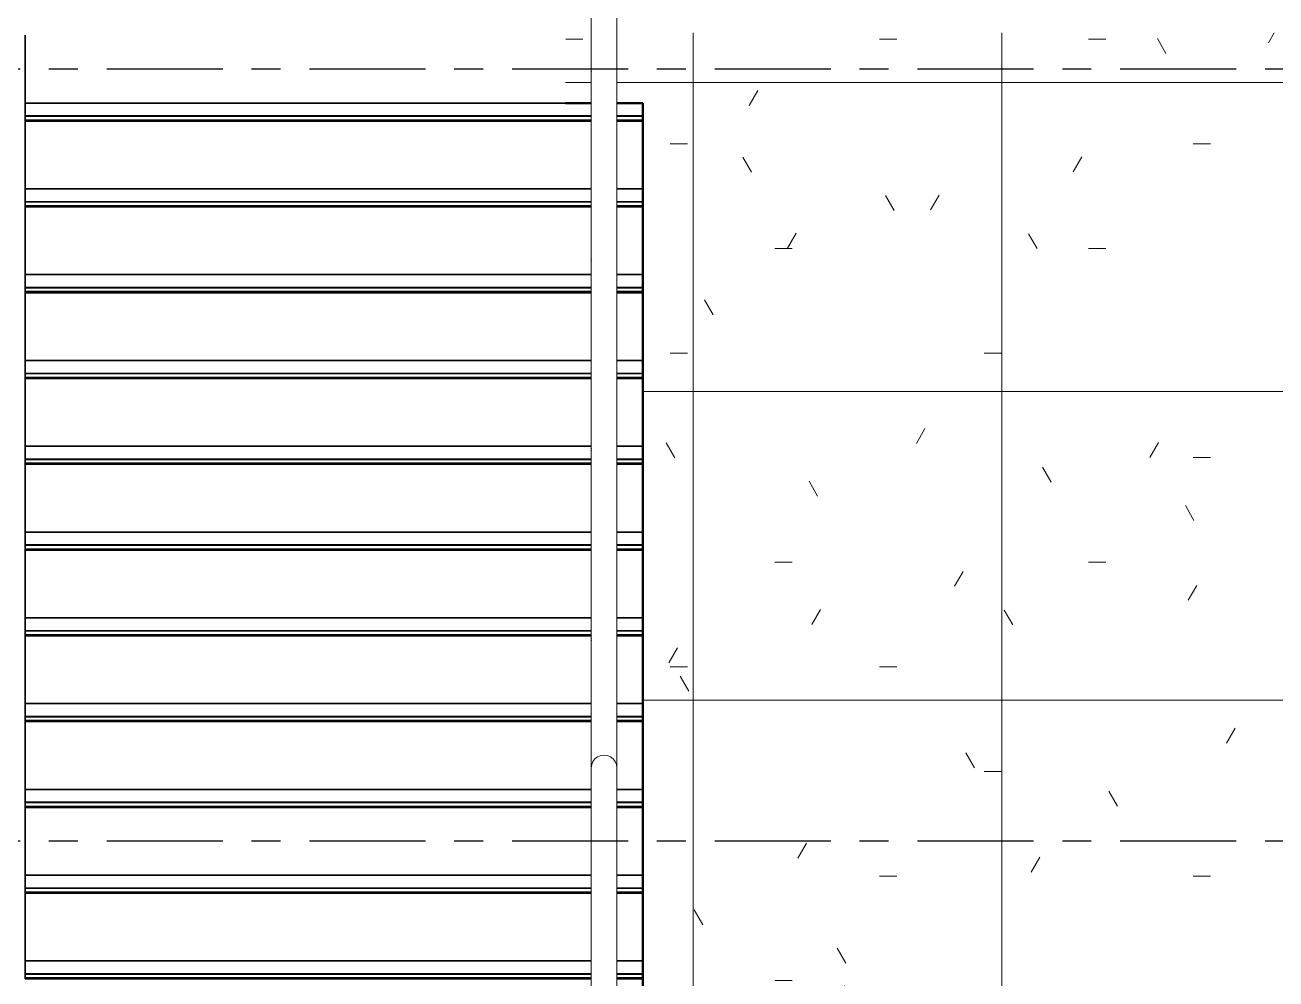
# Model space of a CAD drawing. Header units: millimetres. Extents: x -25371 to 2282244, y -90657 to 147824.
# Drawn here: x 1887649 to 1890080, y -2841 to -988 of the extents above; entities that cross this region are included whole.
import ezdxf

# ---------------------------------------------------------------- set-up
doc = ezdxf.new("R2010")
doc.units = ezdxf.units.MM
doc.linetypes.add('CENTER', pattern=[50.8, 31.75, -6.35, 6.35, -6.35])
doc.linetypes.add('TA_GL_000.90000', pattern=[2.475, 0.9, -0.225, 0.225, -0.225, 0.9])
doc.layers.add('000 - 0_SYM_DWG_GRIDLINE_MAIN_COLOR_251', color=7, linetype='Continuous')
doc.layers.add('000 - GRID', color=7, linetype='CENTER')
for name, color, linetype, lineweight in [('A-FLOR-HRAL', 7, 'Continuous', 35), ('A-WALL-PATT', 7, 'Continuous', 50), ('I-WALL-E', 7, 'Continuous', 50), ('S-STRS-E', 7, 'Continuous', 35)]:
    doc.layers.add(name, color=color, linetype=linetype, lineweight=lineweight)
doc.styles.add('TA', font='', dxfattribs={"height": 4.5})
doc.styles.get('TA').set_extended_font_data('Cordia New')

# ---------------------------------------------------------------- blocks, each defined once
blk = doc.blocks.new('Railing - 50mm-5751642-VS01 - ELEVATION 4')
at = {"layer": 'A-FLOR-HRAL', "color": 7, "lineweight": 9}
for p, q in [((2900, 104234.4), (2900.3, 104236.7)), ((2900, 104234.4), (2900, 103266.7)), ((2900.3, 104232), (2900, 104234.4)), ((2949.7, 104236.7), (2950, 104234.4)), ((2950, 104234.4), (2949.7, 104232)), ((2950, 103266.7), (2950, 104234.4))]:
    blk.add_line(p, q, dxfattribs=at)
blk = doc.blocks.new('Railing - 50mm-5751640-VS01 - ELEVATION 4')
at = {"layer": 'A-FLOR-HRAL', "color": 7, "lineweight": 9}
for p, q in [((2900, 103865.7), (2900.3, 103868.1)), ((2900, 103865.7), (2900, 102933.3)), ((2900.3, 103863.4), (2900, 103865.7)), ((2949.7, 103868.1), (2950, 103865.7)), ((2950, 103865.7), (2949.7, 103863.4)), ((2950, 102933.3), (2950, 103865.7))]:
    blk.add_line(p, q, dxfattribs=at)
blk = doc.blocks.new('Railing - 50mm-5751638-VS01 - ELEVATION 4')
at = {"layer": 'A-FLOR-HRAL', "color": 7, "lineweight": 9}
for p, q in [((2900, 103497.1), (2900.3, 103499.5)), ((2900, 103497.1), (2900, 102600)), ((2900.3, 103494.7), (2900, 103497.1)), ((2949.7, 103499.5), (2950, 103497.1)), ((2950, 103497.1), (2949.7, 103494.7)), ((2950, 102600), (2950, 103497.1))]:
    blk.add_line(p, q, dxfattribs=at)
blk = doc.blocks.new('Railing - 50mm-5751636-VS01 - ELEVATION 4')
at = {"layer": 'A-FLOR-HRAL', "color": 7, "lineweight": 9}
for p, q in [((2900, 103128.5), (2900.3, 103130.9)), ((2900, 103128.5), (2900, 102100)), ((2900.3, 103126.1), (2900, 103128.5)), ((2949.7, 103130.9), (2950, 103128.5)), ((2950, 103128.5), (2949.7, 103126.1)), ((2950, 102100), (2950, 103128.5))]:
    blk.add_line(p, q, dxfattribs=at)
blk = doc.blocks.new('Railing - 50mm-5751634-VS01 - ELEVATION 4')
at = {"layer": 'A-FLOR-HRAL', "color": 7, "lineweight": 9}
for p, q in [((2900, 102759.9), (2900.3, 102762.2)), ((2900, 102759.9), (2900, 101766.7)), ((2900.3, 102757.5), (2900, 102759.9)), ((2949.7, 102762.2), (2950, 102759.9)), ((2950, 102759.9), (2949.7, 102757.5)), ((2950, 101766.7), (2950, 102759.9))]:
    blk.add_line(p, q, dxfattribs=at)
blk = doc.blocks.new('Railing - 50mm-5751632-VS01 - ELEVATION 4')
at = {"layer": 'A-FLOR-HRAL', "color": 7, "lineweight": 9}
for p, q in [((2900, 102391.2), (2900.3, 102393.6)), ((2900, 102391.2), (2900, 101433.3)), ((2900.3, 102388.9), (2900, 102391.2)), ((2949.7, 102393.6), (2950, 102391.2)), ((2950, 102391.2), (2949.7, 102388.9)), ((2950, 101433.3), (2950, 102391.2))]:
    blk.add_line(p, q, dxfattribs=at)
blk = doc.blocks.new('Railing - Railing-5725296-VS01 - ELEVATION 4')
at = {"color": 7}
for name in ['Railing - 50mm-5751642-VS01 - ELEVATION 4', 'Railing - 50mm-5751640-VS01 - ELEVATION 4', 'Railing - 50mm-5751638-VS01 - ELEVATION 4', 'Railing - 50mm-5751636-VS01 - ELEVATION 4', 'Railing - 50mm-5751634-VS01 - ELEVATION 4', 'Railing - 50mm-5751632-VS01 - ELEVATION 4']:
    blk.add_blockref(name, (0, 0), dxfattribs=at)
blk = doc.blocks.new('Top Rail Type - Top Rail_Internal_-5725755-VS01 - ELEVATION 4')
at = {"layer": 'A-FLOR-HRAL', "color": 7, "lineweight": 9}
for p, q in [((2900, 104464.4), (2900, 102141.7)), ((2950, 102141.7), (2950, 104464.4)), ((2900, 102141.7), (2900.9, 102148.1)), ((2900.9, 102148.1), (2903.4, 102154.2)), ((2912.5, 102163.3), (2918.5, 102165.8)), ((2942.7, 102159.3), (2946.7, 102154.2)), ((2946.7, 102154.2), (2949.2, 102148.1)), ((2949.2, 102148.1), (2950, 102141.7)), ((2900.2, 102138.7), (2900, 102141.7)), ((2900, 102141.7), (2900.2, 102138.7)), ((2950, 102141.7), (2949.8, 102138.5)), ((2949.8, 102138.5), (2950, 102141.7)), ((2900, 102066.7), (2900, 101100)), ((2950, 101100), (2950, 102066.7))]:
    blk.add_line(p, q, dxfattribs=at)
at = {"layer": 'A-FLOR-HRAL', "color": 7, "lineweight": 9, "flags": 128}
for points in [[(2950, 102141.7), (2949.2, 102148.1), (2946.7, 102154.2), (2942.7, 102159.3), (2937.5, 102163.3), (2931.5, 102165.8), (2925, 102166.7), (2918.5, 102165.8), (2912.5, 102163.3), (2907.3, 102159.3), (2903.4, 102154.2), (2900.9, 102148.1), (2900, 102141.7)], [(2903.4, 102154.2), (2907.3, 102159.3), (2912.5, 102163.3)], [(2918.5, 102165.8), (2925, 102166.7), (2931.5, 102165.8), (2937.5, 102163.3), (2942.7, 102159.3)], [(2900, 102141.7), (2900, 102141.6), (2900, 102141.4), (2900, 102141.1), (2900, 102140.7), (2900, 102140.2), (2900, 102139.5), (2900, 102138.7), (2900, 102137.9), (2900, 102136.9), (2900, 102135.7), (2900, 102134.5), (2900, 102133.2), (2900, 102131.8), (2900, 102130.2), (2900, 102128.6), (2900, 102126.8), (2900, 102125), (2900, 102123.1), (2900, 102121), (2900, 102118.9), (2900, 102116.7), (2900, 102114.5), (2900, 102112.1), (2900, 102109.7), (2900, 102107.2), (2900, 102104.6), (2900, 102102), (2900, 102099.3), (2900, 102096.6), (2900, 102093.8), (2900, 102091), (2900, 102088.2), (2900, 102085.3), (2900, 102082.4), (2900, 102079.4), (2900, 102076.4), (2900, 102073.5), (2900, 102070.5), (2900, 102067.5), (2900, 102066.7)], [(2950, 102066.7), (2950, 102069.7), (2950, 102072.7), (2950, 102075.6), (2950, 102078.6), (2950, 102081.6), (2950, 102084.5), (2950, 102087.4), (2950, 102090.3), (2950, 102093.1), (2950, 102095.9), (2950, 102098.6), (2950, 102101.3), (2950, 102103.9), (2950, 102106.5), (2950, 102109), (2950, 102111.5), (2950, 102113.8), (2950, 102116.1), (2950, 102118.3), (2950, 102120.5), (2950, 102122.5), (2950, 102124.5), (2950, 102126.3), (2950, 102128.1), (2950, 102129.8), (2950, 102131.3), (2950, 102132.8), (2950, 102134.2), (2950, 102135.4), (2950, 102136.6), (2950, 102137.6), (2950, 102138.5), (2950, 102139.3), (2950, 102140), (2950, 102140.6), (2950, 102141), (2950, 102141.4), (2950, 102141.6), (2950, 102141.7), (2950, 102141.7)]]:
    blk.add_lwpolyline(points, dxfattribs=at)
blk = doc.blocks.new('Handrail Type - Handrail_Internal_-5735922-VS01 - ELEVATION 4')
at = {"layer": 'A-FLOR-HRAL', "color": 7, "lineweight": 9}
for p, q in [((3040, 104150), (2950, 104150)), ((3115, 104150), (3040, 104150)), ((2900, 104125), (2900, 101791.7)), ((2950, 101791.7), (2950, 104125)), ((2950, 104100), (3040, 104100)), ((3040, 104100), (3115, 104100))]:
    blk.add_line(p, q, dxfattribs=at)
for start_param, end_param in [(4.712389, 6.021386), (0.261799, 1.570796), (1.570796, 2.879793), (3.403392, 4.712389)]:
    blk.add_ellipse((3115, 104125), major_axis=(0, 25), ratio=0.000002, start_param=start_param, end_param=end_param, dxfattribs=at)
blk = doc.blocks.new('C-1-VS01_REV00_20260616-140725_ELEVATION_4_EX')
at = {"layer": 'A-WALL-PATT', "lineweight": 9}
h = blk.add_hatch(dxfattribs=at)
h.set_pattern_fill('FP_14', style=0, pattern_type=2)
h.set_pattern_definition([(0, (12756.73, -1e-11), (812.8, 203.2), [33.528, -576.072, 33.528, -576.072, -3251.2]), (0, (12756.73, -1e-11), (812.8, 203.2), [-1219.2, 33.528, -1185.672, 33.528, -576.072, -1422.4]), (0, (12756.73, -1e-11), (812.8, 203.2), [-3048, 33.528, -372.872, 33.528, -982.472]), (120, (13061.53, 101.6), (-582.37636, 602.30545), [33.528, -576.072, 33.528, -576.072, -3251.2]), (120, (13061.53, 101.6), (-582.37636, 602.30545), [-1219.2, 33.528, -1185.672, 33.528, -576.072, -1422.4]), (120, (13061.53, 101.6), (-582.37636, 602.30545), [-3048, 33.528, -372.872, 33.528, -982.472]), (240, (13163.13, 508), (-230.42364, -805.50545), [33.528, -576.072, 33.528, -576.072, -3251.2]), (240, (13163.13, 508), (-230.42364, -805.50545), [-1219.2, 33.528, -1185.672, 33.528, -576.072, -1422.4]), (240, (13163.13, 508), (-230.42364, -805.50545), [-3048, 33.528, -372.872, 33.528, -982.472])])
h.paths.add_polyline_path([(15221.8, 101100), (16721.8, 101100), (16721.8, 103570), (15171.8, 103570), (15171.8, 103433.3), (15221.8, 103433.3), (15221.8, 101231.7)])
h.paths.add_polyline_path([(15071.8, 103433.3), (15121.8, 103433.3), (15121.8, 103570), (15071.8, 103570), (15071.8, 103490.7)])
h = blk.add_hatch(dxfattribs=at)
h.set_pattern_fill('FP_23', style=0, pattern_type=2)
h.set_pattern_definition([(0, (15146.8, 100300), (0, 600), []), (90, (15146.8, 100300), (-600, 4e-14), [])])
h.paths.add_polyline_path([(15221.8, 101100), (16721.8, 101100), (16721.8, 103570), (15171.8, 103570), (15171.8, 103433.3), (15221.8, 103433.3), (15221.8, 101231.7)])
h.paths.add_polyline_path([(15071.8, 103433.3), (15121.8, 103433.3), (15121.8, 103570), (15071.8, 103570), (15071.8, 103490.7)])
at = {"layer": 'I-WALL-E', "color": 7}
for p, q in [((15121.8, 103433.3), (15071.8, 103433.3)), ((15221.8, 103433.3), (15171.8, 103433.3)), ((15221.8, 101100), (15221.8, 103433.3))]:
    blk.add_line(p, q, dxfattribs=at)
at = {"layer": 'S-STRS-E', "color": 7}
for p, q in [((14021.8, 103433.3), (14021.8, 103565)), ((14021.8, 103565), (14021.8, 103433.3)), ((14021.8, 103427.8), (14021.8, 103433.3)), ((14021.8, 103433.3), (14021.8, 103398.3)), ((14021.8, 103433.3), (15121.8, 103433.3)), ((15071.8, 103433.3), (14021.8, 103433.3)), ((14021.8, 103408.3), (14021.8, 103433.3)), ((14021.8, 103433.3), (14021.8, 103430.8)), ((14021.8, 103430.8), (14021.8, 103433.3)), ((14021.8, 103433.3), (14021.8, 103430.8)), ((14021.8, 103430.8), (14021.8, 103433.3)), ((14021.8, 103433.3), (14021.8, 103430.8)), ((14021.8, 103430.8), (14021.8, 103433.3)), ((14021.8, 103433.3), (14021.8, 103430.8)), ((14021.8, 103430.8), (14021.8, 103433.3)), ((14021.8, 103433.3), (14021.8, 103430.8)), ((14021.8, 103430.8), (14021.8, 103433.3)), ((14021.8, 103433.3), (14021.8, 103428.3)), ((14021.8, 103433.3), (15121.8, 103433.3)), ((14021.8, 103433.3), (15121.8, 103433.3)), ((14021.8, 103433.3), (15121.8, 103433.3)), ((14021.8, 103433.3), (15121.8, 103433.3)), ((14021.8, 103433.3), (15121.8, 103433.3)), ((14021.8, 103433.3), (15121.8, 103433.3)), ((14021.8, 103428.3), (14021.8, 103418.3)), ((14021.8, 103418.3), (14021.8, 103428.3)), ((14021.8, 103428.3), (14021.8, 103408.3)), ((14021.8, 103407.8), (14021.8, 103427.8)), ((14021.8, 103427.8), (14021.8, 103418.8)), ((14021.8, 103418.8), (14021.8, 103427.8)), ((14021.8, 103418.8), (14021.8, 103415.3)), ((14021.8, 103415.3), (14021.8, 103418.8)), ((14021.8, 103418.3), (14021.8, 103415.8)), ((14021.8, 103415.8), (14021.8, 103418.3)), ((15171.8, 103433.3), (15221.8, 103433.3)), ((15171.8, 103433.3), (15221.8, 103433.3)), ((15171.8, 103433.3), (15221.8, 103433.3)), ((15171.8, 103433.3), (15221.8, 103433.3)), ((15171.8, 103433.3), (15221.8, 103433.3)), ((15171.8, 103433.3), (15221.8, 103433.3)), ((15171.8, 103433.3), (15221.8, 103433.3)), ((15221.8, 103433.3), (15221.8, 103427.8)), ((15221.8, 103428.3), (15221.8, 103433.3)), ((15221.8, 103433.3), (15221.8, 103430.8)), ((15221.8, 103430.8), (15221.8, 103433.3)), ((15221.8, 103433.3), (15221.8, 103430.8)), ((15221.8, 103430.8), (15221.8, 103433.3)), ((15221.8, 103433.3), (15221.8, 103430.8)), ((15221.8, 103430.8), (15221.8, 103433.3)), ((15221.8, 103433.3), (15221.8, 103430.8)), ((15221.8, 103430.8), (15221.8, 103433.3)), ((15221.8, 103433.3), (15221.8, 103430.8)), ((15221.8, 103430.8), (15221.8, 103433.3)), ((15221.8, 103433.3), (15221.8, 103408.3)), ((15221.8, 103408.3), (15221.8, 103428.3)), ((15221.8, 103428.3), (15221.8, 103418.3)), ((15221.8, 103418.3), (15221.8, 103428.3)), ((15221.8, 103427.8), (15221.8, 103418.8)), ((15221.8, 103418.8), (15221.8, 103427.8)), ((15221.8, 103427.8), (15221.8, 103407.8)), ((15221.8, 103418.8), (15221.8, 103415.3)), ((15221.8, 103415.3), (15221.8, 103418.8)), ((15221.8, 103418.3), (15221.8, 103415.8)), ((15221.8, 103415.8), (15221.8, 103418.3)), ((15121.8, 103408.3), (14021.8, 103408.3)), ((14021.8, 103400.3), (14021.8, 103407.8)), ((14021.8, 103407.8), (15071.8, 103407.8)), ((14021.8, 103407.8), (15121.8, 103407.8)), ((14021.8, 103398.3), (14021.8, 103400.3)), ((14021.8, 103400.3), (15121.8, 103400.3)), ((14021.8, 103266.7), (14021.8, 103398.3)), ((14021.8, 103398.3), (14021.8, 103266.7)), ((15121.8, 103398.3), (14021.8, 103398.3)), ((15121.8, 103398.3), (14021.8, 103398.3)), ((15221.8, 103408.3), (15171.8, 103408.3)), ((15171.8, 103407.8), (15221.8, 103407.8)), ((15171.8, 103400.3), (15221.8, 103400.3)), ((15221.8, 103398.3), (15171.8, 103398.3)), ((15221.8, 103398.3), (15171.8, 103398.3)), ((15221.8, 103407.8), (15221.8, 103400.3)), ((15221.8, 103400.3), (15221.8, 103398.3)), ((15221.8, 103266.7), (15221.8, 103398.3)), ((15221.8, 103398.3), (15221.8, 103266.7)), ((14021.8, 103261.2), (14021.8, 103266.7)), ((14021.8, 103266.7), (14021.8, 103231.7)), ((15121.8, 103266.7), (14021.8, 103266.7)), ((14021.8, 103266.7), (15121.8, 103266.7)), ((14021.8, 103241.7), (14021.8, 103266.7)), ((14021.8, 103266.7), (14021.8, 103264.2)), ((14021.8, 103264.2), (14021.8, 103266.7)), ((14021.8, 103266.7), (14021.8, 103264.2)), ((14021.8, 103264.2), (14021.8, 103266.7)), ((14021.8, 103266.7), (14021.8, 103264.2)), ((14021.8, 103264.2), (14021.8, 103266.7)), ((14021.8, 103266.7), (14021.8, 103264.2)), ((14021.8, 103264.2), (14021.8, 103266.7)), ((14021.8, 103266.7), (14021.8, 103264.2)), ((14021.8, 103264.2), (14021.8, 103266.7)), ((14021.8, 103266.7), (14021.8, 103261.7)), ((14021.8, 103266.7), (15121.8, 103266.7)), ((14021.8, 103266.7), (15121.8, 103266.7)), ((14021.8, 103266.7), (15121.8, 103266.7)), ((14021.8, 103266.7), (15121.8, 103266.7)), ((14021.8, 103266.7), (15121.8, 103266.7)), ((14021.8, 103266.7), (15121.8, 103266.7)), ((15221.8, 103266.7), (15171.8, 103266.7)), ((15171.8, 103266.7), (15221.8, 103266.7)), ((15171.8, 103266.7), (15221.8, 103266.7)), ((15171.8, 103266.7), (15221.8, 103266.7)), ((15171.8, 103266.7), (15221.8, 103266.7)), ((15171.8, 103266.7), (15221.8, 103266.7)), ((15171.8, 103266.7), (15221.8, 103266.7)), ((15171.8, 103266.7), (15221.8, 103266.7)), ((15221.8, 103231.7), (15221.8, 103266.7)), ((15221.8, 103266.7), (15221.8, 103261.2)), ((15221.8, 103261.7), (15221.8, 103266.7)), ((15221.8, 103266.7), (15221.8, 103264.2)), ((15221.8, 103264.2), (15221.8, 103266.7)), ((15221.8, 103266.7), (15221.8, 103264.2)), ((15221.8, 103264.2), (15221.8, 103266.7)), ((15221.8, 103266.7), (15221.8, 103264.2)), ((15221.8, 103264.2), (15221.8, 103266.7)), ((15221.8, 103266.7), (15221.8, 103264.2)), ((15221.8, 103264.2), (15221.8, 103266.7)), ((15221.8, 103266.7), (15221.8, 103264.2)), ((15221.8, 103264.2), (15221.8, 103266.7)), ((15221.8, 103266.7), (15221.8, 103241.7)), ((14021.8, 103261.7), (14021.8, 103251.7)), ((14021.8, 103251.7), (14021.8, 103261.7)), ((14021.8, 103261.7), (14021.8, 103241.7)), ((14021.8, 103241.2), (14021.8, 103261.2)), ((14021.8, 103261.2), (14021.8, 103252.2)), ((14021.8, 103252.2), (14021.8, 103261.2)), ((14021.8, 103252.2), (14021.8, 103248.7)), ((14021.8, 103248.7), (14021.8, 103252.2)), ((14021.8, 103251.7), (14021.8, 103249.2)), ((14021.8, 103249.2), (14021.8, 103251.7)), ((15121.8, 103241.7), (14021.8, 103241.7)), ((14021.8, 103233.7), (14021.8, 103241.2)), ((14021.8, 103241.2), (15121.8, 103241.2)), ((14021.8, 103241.2), (15121.8, 103241.2)), ((15221.8, 103241.7), (15171.8, 103241.7)), ((15171.8, 103241.2), (15221.8, 103241.2)), ((15171.8, 103241.2), (15221.8, 103241.2)), ((15221.8, 103242), (15221.8, 103261.7)), ((15221.8, 103261.7), (15221.8, 103251.7)), ((15221.8, 103251.7), (15221.8, 103261.7)), ((15221.8, 103261.2), (15221.8, 103252.2)), ((15221.8, 103252.2), (15221.8, 103261.2)), ((15221.8, 103261.2), (15221.8, 103241.2)), ((15221.8, 103252.2), (15221.8, 103248.7)), ((15221.8, 103248.7), (15221.8, 103252.2)), ((15221.8, 103251.7), (15221.8, 103249.2)), ((15221.8, 103249.2), (15221.8, 103251.7)), ((15221.8, 103241.2), (15221.8, 103233.7)), ((14021.8, 103231.7), (14021.8, 103233.7)), ((14021.8, 103233.7), (15121.8, 103233.7)), ((14021.8, 103100), (14021.8, 103231.7)), ((14021.8, 103231.7), (14021.8, 103100)), ((15121.8, 103231.7), (14021.8, 103231.7)), ((15121.8, 103231.7), (14021.8, 103231.7)), ((15171.8, 103233.7), (15221.8, 103233.7)), ((15221.8, 103231.7), (15171.8, 103231.7)), ((15221.8, 103231.7), (15171.8, 103231.7)), ((15221.8, 103233.7), (15221.8, 103231.7)), ((15221.8, 103100), (15221.8, 103231.7)), ((15221.8, 103231.7), (15221.8, 103100)), ((14021.8, 103094.5), (14021.8, 103100)), ((14021.8, 103100), (14021.8, 103065)), ((15121.8, 103100), (14021.8, 103100)), ((14021.8, 103100), (15121.8, 103100)), ((14021.8, 103075), (14021.8, 103100)), ((14021.8, 103100), (14021.8, 103097.5)), ((14021.8, 103097.5), (14021.8, 103100)), ((14021.8, 103100), (14021.8, 103097.5)), ((14021.8, 103097.5), (14021.8, 103100)), ((14021.8, 103100), (14021.8, 103097.5)), ((14021.8, 103097.5), (14021.8, 103100)), ((14021.8, 103100), (14021.8, 103097.5)), ((14021.8, 103097.5), (14021.8, 103100)), ((14021.8, 103100), (14021.8, 103097.5)), ((14021.8, 103097.5), (14021.8, 103100)), ((14021.8, 103100), (14021.8, 103095)), ((14021.8, 103100), (15121.8, 103100)), ((14021.8, 103100), (15121.8, 103100)), ((14021.8, 103100), (15121.8, 103100)), ((14021.8, 103100), (15121.8, 103100)), ((14021.8, 103100), (15121.8, 103100)), ((14021.8, 103100), (15121.8, 103100)), ((14021.8, 103095), (14021.8, 103085)), ((14021.8, 103085), (14021.8, 103095)), ((14021.8, 103095), (14021.8, 103075)), ((15221.8, 103100), (15171.8, 103100)), ((15171.8, 103100), (15221.8, 103100)), ((15171.8, 103100), (15221.8, 103100)), ((15171.8, 103100), (15221.8, 103100)), ((15171.8, 103100), (15221.8, 103100)), ((15171.8, 103100), (15221.8, 103100)), ((15171.8, 103100), (15221.8, 103100)), ((15171.8, 103100), (15221.8, 103100)), ((15221.8, 103065), (15221.8, 103100)), ((15221.8, 103100), (15221.8, 103094.5)), ((15221.8, 103095), (15221.8, 103100)), ((15221.8, 103100), (15221.8, 103097.5)), ((15221.8, 103097.5), (15221.8, 103100)), ((15221.8, 103100), (15221.8, 103097.5)), ((15221.8, 103097.5), (15221.8, 103100)), ((15221.8, 103100), (15221.8, 103097.5)), ((15221.8, 103097.5), (15221.8, 103100)), ((15221.8, 103100), (15221.8, 103097.5)), ((15221.8, 103097.5), (15221.8, 103100)), ((15221.8, 103100), (15221.8, 103097.5)), ((15221.8, 103097.5), (15221.8, 103100)), ((15221.8, 103100), (15221.8, 103075)), ((15221.8, 103075), (15221.8, 103095)), ((15221.8, 103095), (15221.8, 103085)), ((15221.8, 103085), (15221.8, 103095)), ((14021.8, 103074.5), (14021.8, 103094.5)), ((14021.8, 103094.5), (14021.8, 103085.5)), ((14021.8, 103085.5), (14021.8, 103094.5)), ((14021.8, 103085.5), (14021.8, 103082)), ((14021.8, 103082), (14021.8, 103085.5)), ((14021.8, 103085), (14021.8, 103082.5)), ((14021.8, 103082.5), (14021.8, 103085)), ((15121.8, 103075), (14021.8, 103075)), ((14021.8, 103067), (14021.8, 103074.5)), ((14021.8, 103074.5), (15121.8, 103074.5)), ((14021.8, 103074.5), (15121.8, 103074.5)), ((15221.8, 103075), (15171.8, 103075)), ((15171.8, 103074.5), (15221.8, 103074.5)), ((15171.8, 103074.5), (15221.8, 103074.5)), ((15221.8, 103094.5), (15221.8, 103085.5)), ((15221.8, 103085.5), (15221.8, 103094.5)), ((15221.8, 103094.5), (15221.8, 103074.5)), ((15221.8, 103085.5), (15221.8, 103082)), ((15221.8, 103082), (15221.8, 103085.5)), ((15221.8, 103085), (15221.8, 103082.5)), ((15221.8, 103082.5), (15221.8, 103085)), ((15221.8, 103074.5), (15221.8, 103067)), ((14021.8, 103065), (14021.8, 103067)), ((14021.8, 103067), (15121.8, 103067)), ((14021.8, 102933.3), (14021.8, 103065)), ((14021.8, 103065), (14021.8, 102933.3)), ((15121.8, 103065), (14021.8, 103065)), ((15121.8, 103065), (14021.8, 103065)), ((15171.8, 103067), (15221.8, 103067)), ((15221.8, 103065), (15171.8, 103065)), ((15221.8, 103065), (15171.8, 103065)), ((15221.8, 103067), (15221.8, 103065)), ((15221.8, 102933.3), (15221.8, 103065)), ((15221.8, 103065), (15221.8, 102933.3)), ((14021.8, 102927.8), (14021.8, 102933.3)), ((14021.8, 102933.3), (14021.8, 102898.3)), ((15121.8, 102933.3), (14021.8, 102933.3)), ((14021.8, 102933.3), (15121.8, 102933.3)), ((14021.8, 102908.3), (14021.8, 102933.3)), ((14021.8, 102933.3), (14021.8, 102930.8)), ((14021.8, 102930.8), (14021.8, 102933.3)), ((14021.8, 102933.3), (14021.8, 102930.8)), ((14021.8, 102930.8), (14021.8, 102933.3)), ((14021.8, 102933.3), (14021.8, 102930.8)), ((14021.8, 102930.8), (14021.8, 102933.3)), ((14021.8, 102933.3), (14021.8, 102930.8)), ((14021.8, 102930.8), (14021.8, 102933.3)), ((14021.8, 102933.3), (14021.8, 102930.8)), ((14021.8, 102930.8), (14021.8, 102933.3)), ((14021.8, 102933.3), (14021.8, 102928.3)), ((14021.8, 102933.3), (15121.8, 102933.3)), ((14021.8, 102933.3), (15121.8, 102933.3)), ((14021.8, 102933.3), (15121.8, 102933.3)), ((14021.8, 102933.3), (15121.8, 102933.3)), ((14021.8, 102933.3), (15121.8, 102933.3)), ((14021.8, 102933.3), (15121.8, 102933.3)), ((14021.8, 102928.3), (14021.8, 102918.3)), ((14021.8, 102918.3), (14021.8, 102928.3)), ((14021.8, 102928.3), (14021.8, 102908.3)), ((14021.8, 102907.8), (14021.8, 102927.8)), ((14021.8, 102927.8), (14021.8, 102918.8)), ((14021.8, 102918.8), (14021.8, 102927.8)), ((15221.8, 102933.3), (15171.8, 102933.3)), ((15171.8, 102933.3), (15221.8, 102933.3)), ((15171.8, 102933.3), (15221.8, 102933.3)), ((15171.8, 102933.3), (15221.8, 102933.3)), ((15171.8, 102933.3), (15221.8, 102933.3)), ((15171.8, 102933.3), (15221.8, 102933.3)), ((15171.8, 102933.3), (15221.8, 102933.3)), ((15171.8, 102933.3), (15221.8, 102933.3)), ((15221.8, 102898.3), (15221.8, 102933.3)), ((15221.8, 102933.3), (15221.8, 102927.8)), ((15221.8, 102928.3), (15221.8, 102933.3)), ((15221.8, 102933.3), (15221.8, 102930.8)), ((15221.8, 102930.8), (15221.8, 102933.3)), ((15221.8, 102933.3), (15221.8, 102930.8)), ((15221.8, 102930.8), (15221.8, 102933.3)), ((15221.8, 102933.3), (15221.8, 102930.8)), ((15221.8, 102930.8), (15221.8, 102933.3)), ((15221.8, 102933.3), (15221.8, 102930.8)), ((15221.8, 102930.8), (15221.8, 102933.3)), ((15221.8, 102933.3), (15221.8, 102930.8)), ((15221.8, 102930.8), (15221.8, 102933.3)), ((15221.8, 102933.3), (15221.8, 102908.3)), ((15221.8, 102908.3), (15221.8, 102928.3)), ((15221.8, 102928.3), (15221.8, 102918.3)), ((15221.8, 102918.3), (15221.8, 102928.3)), ((15221.8, 102927.8), (15221.8, 102918.8)), ((15221.8, 102918.8), (15221.8, 102927.8)), ((15221.8, 102927.8), (15221.8, 102907.8)), ((14021.8, 102918.8), (14021.8, 102915.3)), ((14021.8, 102915.3), (14021.8, 102918.8)), ((14021.8, 102918.3), (14021.8, 102915.8)), ((14021.8, 102915.8), (14021.8, 102918.3)), ((15121.8, 102908.3), (14021.8, 102908.3)), ((14021.8, 102900.3), (14021.8, 102907.8)), ((14021.8, 102907.8), (15121.8, 102907.8)), ((14021.8, 102907.8), (15121.8, 102907.8)), ((14021.8, 102898.3), (14021.8, 102900.3)), ((14021.8, 102900.3), (15121.8, 102900.3)), ((15221.8, 102908.3), (15171.8, 102908.3)), ((15171.8, 102907.8), (15221.8, 102907.8)), ((15171.8, 102907.8), (15221.8, 102907.8)), ((15171.8, 102900.3), (15221.8, 102900.3)), ((15221.8, 102918.8), (15221.8, 102915.3)), ((15221.8, 102915.3), (15221.8, 102918.8)), ((15221.8, 102918.3), (15221.8, 102915.8)), ((15221.8, 102915.8), (15221.8, 102918.3)), ((15221.8, 102907.8), (15221.8, 102900.3)), ((15221.8, 102900.3), (15221.8, 102898.3)), ((14021.8, 102766.7), (14021.8, 102898.3)), ((14021.8, 102898.3), (14021.8, 102766.7)), ((15121.8, 102898.3), (14021.8, 102898.3)), ((15121.8, 102898.3), (14021.8, 102898.3)), ((15221.8, 102898.3), (15171.8, 102898.3)), ((15221.8, 102898.3), (15171.8, 102898.3)), ((15221.8, 102766.7), (15221.8, 102898.3)), ((15221.8, 102898.3), (15221.8, 102766.7)), ((14021.8, 102761.2), (14021.8, 102766.7)), ((14021.8, 102766.7), (14021.8, 102731.7)), ((15121.8, 102766.7), (14021.8, 102766.7)), ((14021.8, 102766.7), (15121.8, 102766.7)), ((14021.8, 102741.7), (14021.8, 102766.7)), ((14021.8, 102766.7), (14021.8, 102764.2)), ((14021.8, 102764.2), (14021.8, 102766.7)), ((14021.8, 102766.7), (14021.8, 102764.2)), ((14021.8, 102764.2), (14021.8, 102766.7)), ((14021.8, 102766.7), (14021.8, 102764.2)), ((14021.8, 102764.2), (14021.8, 102766.7)), ((14021.8, 102766.7), (14021.8, 102764.2)), ((14021.8, 102764.2), (14021.8, 102766.7)), ((14021.8, 102766.7), (14021.8, 102764.2)), ((14021.8, 102764.2), (14021.8, 102766.7)), ((14021.8, 102766.7), (14021.8, 102761.7)), ((14021.8, 102766.7), (15121.8, 102766.7)), ((14021.8, 102766.7), (15121.8, 102766.7)), ((14021.8, 102766.7), (15121.8, 102766.7)), ((14021.8, 102766.7), (15121.8, 102766.7)), ((14021.8, 102766.7), (15121.8, 102766.7)), ((14021.8, 102766.7), (15121.8, 102766.7)), ((14021.8, 102761.7), (14021.8, 102751.7)), ((14021.8, 102751.7), (14021.8, 102761.7)), ((14021.8, 102761.7), (14021.8, 102741.7)), ((14021.8, 102741.2), (14021.8, 102761.2)), ((14021.8, 102761.2), (14021.8, 102752.2)), ((14021.8, 102752.2), (14021.8, 102761.2)), ((15221.8, 102766.7), (15171.8, 102766.7)), ((15171.8, 102766.7), (15221.8, 102766.7)), ((15171.8, 102766.7), (15221.8, 102766.7)), ((15171.8, 102766.7), (15221.8, 102766.7)), ((15171.8, 102766.7), (15221.8, 102766.7)), ((15171.8, 102766.7), (15221.8, 102766.7)), ((15171.8, 102766.7), (15221.8, 102766.7)), ((15171.8, 102766.7), (15221.8, 102766.7)), ((15221.8, 102731.7), (15221.8, 102766.7)), ((15221.8, 102766.7), (15221.8, 102761.2)), ((15221.8, 102761.7), (15221.8, 102766.7)), ((15221.8, 102766.7), (15221.8, 102764.2)), ((15221.8, 102764.2), (15221.8, 102766.7)), ((15221.8, 102766.7), (15221.8, 102764.2)), ((15221.8, 102764.2), (15221.8, 102766.7)), ((15221.8, 102766.7), (15221.8, 102764.2)), ((15221.8, 102764.2), (15221.8, 102766.7)), ((15221.8, 102766.7), (15221.8, 102764.2)), ((15221.8, 102764.2), (15221.8, 102766.7)), ((15221.8, 102766.7), (15221.8, 102764.2)), ((15221.8, 102764.2), (15221.8, 102766.7)), ((15221.8, 102766.7), (15221.8, 102741.7)), ((15221.8, 102741.7), (15221.8, 102761.7)), ((15221.8, 102761.7), (15221.8, 102751.7)), ((15221.8, 102751.7), (15221.8, 102761.7)), ((15221.8, 102761.2), (15221.8, 102752.2)), ((15221.8, 102752.2), (15221.8, 102761.2)), ((15221.8, 102761.2), (15221.8, 102741.2)), ((14021.8, 102752.2), (14021.8, 102748.7)), ((14021.8, 102748.7), (14021.8, 102752.2)), ((14021.8, 102751.7), (14021.8, 102749.2)), ((14021.8, 102749.2), (14021.8, 102751.7)), ((15121.8, 102741.7), (14021.8, 102741.7)), ((14021.8, 102733.7), (14021.8, 102741.2)), ((14021.8, 102741.2), (15121.8, 102741.2)), ((14021.8, 102741.2), (15121.8, 102741.2)), ((14021.8, 102731.7), (14021.8, 102733.7)), ((14021.8, 102733.7), (15121.8, 102733.7)), ((14021.8, 102600), (14021.8, 102731.7)), ((14021.8, 102731.7), (14021.8, 102600)), ((15121.8, 102731.7), (14021.8, 102731.7)), ((15121.8, 102731.7), (14021.8, 102731.7)), ((15221.8, 102741.7), (15171.8, 102741.7)), ((15171.8, 102741.2), (15221.8, 102741.2)), ((15171.8, 102741.2), (15221.8, 102741.2)), ((15171.8, 102733.7), (15221.8, 102733.7)), ((15221.8, 102731.7), (15171.8, 102731.7)), ((15221.8, 102731.7), (15171.8, 102731.7)), ((15221.8, 102752.2), (15221.8, 102748.7)), ((15221.8, 102748.7), (15221.8, 102752.2)), ((15221.8, 102751.7), (15221.8, 102749.2)), ((15221.8, 102749.2), (15221.8, 102751.7)), ((15221.8, 102741.2), (15221.8, 102733.7)), ((15221.8, 102733.7), (15221.8, 102731.7)), ((15221.8, 102600), (15221.8, 102731.7)), ((15221.8, 102731.7), (15221.8, 102600)), ((14021.8, 102594.5), (14021.8, 102600)), ((14021.8, 102600), (14021.8, 102565)), ((15121.8, 102600), (14021.8, 102600)), ((14021.8, 102600), (15121.8, 102600)), ((14021.8, 102575), (14021.8, 102600)), ((14021.8, 102600), (14021.8, 102597.5)), ((14021.8, 102597.5), (14021.8, 102600)), ((14021.8, 102600), (14021.8, 102597.5)), ((14021.8, 102597.5), (14021.8, 102600)), ((14021.8, 102600), (14021.8, 102597.5)), ((14021.8, 102597.5), (14021.8, 102600)), ((14021.8, 102600), (14021.8, 102597.5)), ((14021.8, 102597.5), (14021.8, 102600)), ((14021.8, 102600), (14021.8, 102597.5)), ((14021.8, 102597.5), (14021.8, 102600)), ((14021.8, 102600), (14021.8, 102595)), ((14021.8, 102600), (15121.8, 102600)), ((14021.8, 102600), (15121.8, 102600)), ((14021.8, 102600), (15121.8, 102600)), ((14021.8, 102600), (15121.8, 102600)), ((14021.8, 102600), (15121.8, 102600)), ((14021.8, 102600), (15121.8, 102600)), ((14021.8, 102595), (14021.8, 102585)), ((14021.8, 102585), (14021.8, 102595)), ((14021.8, 102595), (14021.8, 102575)), ((14021.8, 102574.5), (14021.8, 102594.5)), ((14021.8, 102594.5), (14021.8, 102585.5)), ((14021.8, 102585.5), (14021.8, 102594.5)), ((14021.8, 102585.5), (14021.8, 102582.1)), ((14021.8, 102582.1), (14021.8, 102585.5)), ((14021.8, 102585), (14021.8, 102582.5)), ((14021.8, 102582.5), (14021.8, 102585)), ((15221.8, 102600), (15171.8, 102600)), ((15171.8, 102600), (15221.8, 102600)), ((15171.8, 102600), (15221.8, 102600)), ((15171.8, 102600), (15221.8, 102600)), ((15171.8, 102600), (15221.8, 102600)), ((15171.8, 102600), (15221.8, 102600)), ((15171.8, 102600), (15221.8, 102600)), ((15171.8, 102600), (15221.8, 102600)), ((15221.8, 102565), (15221.8, 102600)), ((15221.8, 102600), (15221.8, 102594.5)), ((15221.8, 102595), (15221.8, 102600)), ((15221.8, 102600), (15221.8, 102597.5)), ((15221.8, 102597.5), (15221.8, 102600)), ((15221.8, 102600), (15221.8, 102597.5)), ((15221.8, 102597.5), (15221.8, 102600)), ((15221.8, 102600), (15221.8, 102597.5)), ((15221.8, 102597.5), (15221.8, 102600)), ((15221.8, 102600), (15221.8, 102597.5)), ((15221.8, 102597.5), (15221.8, 102600)), ((15221.8, 102600), (15221.8, 102597.5)), ((15221.8, 102597.5), (15221.8, 102600)), ((15221.8, 102600), (15221.8, 102575)), ((15221.8, 102575), (15221.8, 102595)), ((15221.8, 102595), (15221.8, 102585)), ((15221.8, 102585), (15221.8, 102595)), ((15221.8, 102594.5), (15221.8, 102585.5)), ((15221.8, 102585.5), (15221.8, 102594.5)), ((15221.8, 102594.5), (15221.8, 102574.5)), ((15221.8, 102585.5), (15221.8, 102582.1)), ((15221.8, 102582.1), (15221.8, 102585.5)), ((15221.8, 102585), (15221.8, 102582.5)), ((15221.8, 102582.5), (15221.8, 102585)), ((15121.8, 102575), (14021.8, 102575)), ((14021.8, 102567), (14021.8, 102574.5)), ((14021.8, 102574.5), (15121.8, 102574.5)), ((14021.8, 102574.5), (15121.8, 102574.5)), ((14021.8, 102565), (14021.8, 102567)), ((14021.8, 102567), (15121.8, 102567)), ((14021.8, 102433.3), (14021.8, 102565)), ((14021.8, 102565), (14021.8, 102433.3)), ((15121.8, 102565), (14021.8, 102565)), ((15121.8, 102565), (14021.8, 102565)), ((15221.8, 102575), (15171.8, 102575)), ((15171.8, 102574.5), (15221.8, 102574.5)), ((15171.8, 102574.5), (15221.8, 102574.5)), ((15171.8, 102567), (15221.8, 102567)), ((15221.8, 102565), (15171.8, 102565)), ((15221.8, 102565), (15171.8, 102565)), ((15221.8, 102574.5), (15221.8, 102567)), ((15221.8, 102567), (15221.8, 102565)), ((15221.8, 102433.3), (15221.8, 102565)), ((15221.8, 102565), (15221.8, 102433.3)), ((14021.8, 102427.8), (14021.8, 102433.3)), ((14021.8, 102433.3), (14021.8, 102398.3)), ((15121.8, 102433.3), (14021.8, 102433.3)), ((14021.8, 102433.3), (15121.8, 102433.3)), ((14021.8, 102408.3), (14021.8, 102433.3)), ((14021.8, 102433.3), (14021.8, 102430.8)), ((14021.8, 102430.8), (14021.8, 102433.3)), ((14021.8, 102433.3), (14021.8, 102430.8)), ((14021.8, 102430.8), (14021.8, 102433.3)), ((14021.8, 102433.3), (14021.8, 102430.8)), ((14021.8, 102430.8), (14021.8, 102433.3)), ((14021.8, 102433.3), (14021.8, 102430.8)), ((14021.8, 102430.8), (14021.8, 102433.3)), ((14021.8, 102433.3), (14021.8, 102430.8)), ((14021.8, 102430.8), (14021.8, 102433.3)), ((14021.8, 102433.3), (14021.8, 102428.3)), ((14021.8, 102433.3), (15121.8, 102433.3)), ((14021.8, 102433.3), (15121.8, 102433.3)), ((14021.8, 102433.3), (15121.8, 102433.3)), ((14021.8, 102433.3), (15121.8, 102433.3)), ((14021.8, 102433.3), (15121.8, 102433.3)), ((14021.8, 102433.3), (15121.8, 102433.3)), ((14021.8, 102428.3), (14021.8, 102418.3)), ((14021.8, 102418.3), (14021.8, 102428.3)), ((14021.8, 102428.3), (14021.8, 102408.3)), ((14021.8, 102407.8), (14021.8, 102427.8)), ((14021.8, 102427.8), (14021.8, 102418.8)), ((14021.8, 102418.8), (14021.8, 102427.8)), ((14021.8, 102418.8), (14021.8, 102415.3)), ((14021.8, 102415.3), (14021.8, 102418.8)), ((14021.8, 102418.3), (14021.8, 102415.8)), ((14021.8, 102415.8), (14021.8, 102418.3)), ((15221.8, 102433.3), (15171.8, 102433.3)), ((15171.8, 102433.3), (15221.8, 102433.3)), ((15171.8, 102433.3), (15221.8, 102433.3)), ((15171.8, 102433.3), (15221.8, 102433.3)), ((15171.8, 102433.3), (15221.8, 102433.3)), ((15171.8, 102433.3), (15221.8, 102433.3)), ((15171.8, 102433.3), (15221.8, 102433.3)), ((15171.8, 102433.3), (15221.8, 102433.3)), ((15221.8, 102398.3), (15221.8, 102433.3)), ((15221.8, 102433.3), (15221.8, 102427.8)), ((15221.8, 102428.3), (15221.8, 102433.3)), ((15221.8, 102433.3), (15221.8, 102430.8)), ((15221.8, 102430.8), (15221.8, 102433.3)), ((15221.8, 102433.3), (15221.8, 102430.8)), ((15221.8, 102430.8), (15221.8, 102433.3)), ((15221.8, 102433.3), (15221.8, 102430.8)), ((15221.8, 102430.8), (15221.8, 102433.3)), ((15221.8, 102433.3), (15221.8, 102430.8)), ((15221.8, 102430.8), (15221.8, 102433.3)), ((15221.8, 102433.3), (15221.8, 102430.8)), ((15221.8, 102430.8), (15221.8, 102433.3)), ((15221.8, 102433.3), (15221.8, 102408.3)), ((15221.8, 102408.3), (15221.8, 102428.3)), ((15221.8, 102428.3), (15221.8, 102418.3)), ((15221.8, 102418.3), (15221.8, 102428.3)), ((15221.8, 102427.8), (15221.8, 102418.8)), ((15221.8, 102418.8), (15221.8, 102427.8)), ((15221.8, 102427.8), (15221.8, 102407.8)), ((15221.8, 102418.8), (15221.8, 102415.3)), ((15221.8, 102415.3), (15221.8, 102418.8)), ((15221.8, 102418.3), (15221.8, 102415.8)), ((15221.8, 102415.8), (15221.8, 102418.3)), ((15121.8, 102408.3), (14021.8, 102408.3)), ((14021.8, 102400.3), (14021.8, 102407.8)), ((14021.8, 102407.8), (15121.8, 102407.8)), ((14021.8, 102407.8), (15121.8, 102407.8)), ((14021.8, 102398.3), (14021.8, 102400.3)), ((14021.8, 102400.3), (15121.8, 102400.3)), ((14021.8, 102266.7), (14021.8, 102398.3)), ((14021.8, 102398.3), (14021.8, 102266.7)), ((15121.8, 102398.3), (14021.8, 102398.3)), ((15121.8, 102398.3), (14021.8, 102398.3)), ((15221.8, 102408.3), (15171.8, 102408.3)), ((15171.8, 102407.8), (15221.8, 102407.8)), ((15171.8, 102407.8), (15221.8, 102407.8)), ((15171.8, 102400.3), (15221.8, 102400.3)), ((15221.8, 102398.3), (15171.8, 102398.3)), ((15221.8, 102398.3), (15171.8, 102398.3)), ((15221.8, 102407.8), (15221.8, 102400.3)), ((15221.8, 102400.3), (15221.8, 102398.3)), ((15221.8, 102266.7), (15221.8, 102398.3)), ((15221.8, 102398.3), (15221.8, 102266.7)), ((14021.8, 102261.2), (14021.8, 102266.7)), ((14021.8, 102266.7), (14021.8, 102231.7)), ((15121.8, 102266.7), (14021.8, 102266.7)), ((14021.8, 102266.7), (15121.8, 102266.7)), ((14021.8, 102241.7), (14021.8, 102266.7)), ((14021.8, 102266.7), (14021.8, 102264.2)), ((14021.8, 102264.2), (14021.8, 102266.7)), ((14021.8, 102266.7), (14021.8, 102264.2)), ((14021.8, 102264.2), (14021.8, 102266.7)), ((14021.8, 102266.7), (14021.8, 102264.2)), ((14021.8, 102264.2), (14021.8, 102266.7)), ((14021.8, 102266.7), (14021.8, 102264.2)), ((14021.8, 102264.2), (14021.8, 102266.7)), ((14021.8, 102266.7), (14021.8, 102264.2)), ((14021.8, 102264.2), (14021.8, 102266.7)), ((14021.8, 102266.7), (14021.8, 102261.7)), ((14021.8, 102266.7), (15121.8, 102266.7)), ((14021.8, 102266.7), (15121.8, 102266.7)), ((14021.8, 102266.7), (15121.8, 102266.7)), ((14021.8, 102266.7), (15121.8, 102266.7)), ((14021.8, 102266.7), (15121.8, 102266.7)), ((14021.8, 102266.7), (15121.8, 102266.7)), ((14021.8, 102261.7), (14021.8, 102251.7)), ((14021.8, 102251.7), (14021.8, 102261.7)), ((14021.8, 102261.7), (14021.8, 102241.7)), ((14021.8, 102241.2), (14021.8, 102261.2)), ((14021.8, 102261.2), (14021.8, 102252.2)), ((14021.8, 102252.2), (14021.8, 102261.2)), ((14021.8, 102252.2), (14021.8, 102248.7)), ((14021.8, 102248.7), (14021.8, 102252.2)), ((14021.8, 102251.7), (14021.8, 102249.2)), ((14021.8, 102249.2), (14021.8, 102251.7)), ((15221.8, 102266.7), (15171.8, 102266.7)), ((15171.8, 102266.7), (15221.8, 102266.7)), ((15171.8, 102266.7), (15221.8, 102266.7)), ((15171.8, 102266.7), (15221.8, 102266.7)), ((15171.8, 102266.7), (15221.8, 102266.7)), ((15171.8, 102266.7), (15221.8, 102266.7)), ((15171.8, 102266.7), (15221.8, 102266.7)), ((15171.8, 102266.7), (15221.8, 102266.7)), ((15221.8, 102231.7), (15221.8, 102266.7)), ((15221.8, 102266.7), (15221.8, 102261.2)), ((15221.8, 102261.7), (15221.8, 102266.7)), ((15221.8, 102266.7), (15221.8, 102264.2)), ((15221.8, 102264.2), (15221.8, 102266.7)), ((15221.8, 102266.7), (15221.8, 102264.2)), ((15221.8, 102264.2), (15221.8, 102266.7)), ((15221.8, 102266.7), (15221.8, 102264.2)), ((15221.8, 102264.2), (15221.8, 102266.7)), ((15221.8, 102266.7), (15221.8, 102264.2)), ((15221.8, 102264.2), (15221.8, 102266.7)), ((15221.8, 102266.7), (15221.8, 102264.2)), ((15221.8, 102264.2), (15221.8, 102266.7)), ((15221.8, 102266.7), (15221.8, 102241.7)), ((15221.8, 102241.7), (15221.8, 102261.7)), ((15221.8, 102261.7), (15221.8, 102251.7)), ((15221.8, 102251.7), (15221.8, 102261.7)), ((15221.8, 102261.2), (15221.8, 102252.2)), ((15221.8, 102252.2), (15221.8, 102261.2)), ((15221.8, 102261.2), (15221.8, 102241.2)), ((15221.8, 102252.2), (15221.8, 102248.7)), ((15221.8, 102248.7), (15221.8, 102252.2)), ((15221.8, 102251.7), (15221.8, 102249.2)), ((15221.8, 102249.2), (15221.8, 102251.7)), ((15121.8, 102241.7), (14021.8, 102241.7)), ((14021.8, 102233.7), (14021.8, 102241.2)), ((14021.8, 102241.2), (15121.8, 102241.2)), ((14021.8, 102241.2), (15121.8, 102241.2)), ((14021.8, 102231.7), (14021.8, 102233.7)), ((14021.8, 102233.7), (15121.8, 102233.7)), ((14021.8, 102100), (14021.8, 102231.7)), ((14021.8, 102231.7), (14021.8, 102100)), ((15121.8, 102231.7), (14021.8, 102231.7)), ((15121.8, 102231.7), (14021.8, 102231.7)), ((15221.8, 102241.7), (15171.8, 102241.7)), ((15171.8, 102241.2), (15221.8, 102241.2)), ((15171.8, 102241.2), (15221.8, 102241.2)), ((15171.8, 102233.7), (15221.8, 102233.7)), ((15221.8, 102231.7), (15171.8, 102231.7)), ((15221.8, 102231.7), (15171.8, 102231.7)), ((15221.8, 102241.2), (15221.8, 102233.7)), ((15221.8, 102233.7), (15221.8, 102231.7)), ((15221.8, 102100), (15221.8, 102231.7)), ((15221.8, 102231.7), (15221.8, 102100)), ((14021.8, 102094.5), (14021.8, 102100)), ((14021.8, 102100), (14021.8, 102065)), ((15121.8, 102100), (14021.8, 102100)), ((14021.8, 102100), (15121.8, 102100)), ((14021.8, 102075), (14021.8, 102100)), ((14021.8, 102100), (14021.8, 102097.5)), ((14021.8, 102097.5), (14021.8, 102100)), ((14021.8, 102100), (14021.8, 102097.5)), ((14021.8, 102097.5), (14021.8, 102100)), ((14021.8, 102100), (14021.8, 102097.5)), ((14021.8, 102097.5), (14021.8, 102100)), ((14021.8, 102100), (14021.8, 102097.5)), ((14021.8, 102097.5), (14021.8, 102100)), ((14021.8, 102100), (14021.8, 102097.5)), ((14021.8, 102097.5), (14021.8, 102100)), ((14021.8, 102100), (14021.8, 102095)), ((14021.8, 102100), (15121.8, 102100)), ((14021.8, 102100), (15121.8, 102100)), ((14021.8, 102100), (15121.8, 102100)), ((14021.8, 102100), (15121.8, 102100)), ((14021.8, 102100), (15121.8, 102100)), ((14021.8, 102100), (15121.8, 102100)), ((15221.8, 102100), (15171.8, 102100)), ((15171.8, 102100), (15221.8, 102100)), ((15171.8, 102100), (15221.8, 102100)), ((15171.8, 102100), (15221.8, 102100)), ((15171.8, 102100), (15221.8, 102100)), ((15171.8, 102100), (15221.8, 102100)), ((15171.8, 102100), (15221.8, 102100)), ((15171.8, 102100), (15221.8, 102100)), ((15221.8, 102065), (15221.8, 102100)), ((15221.8, 102100), (15221.8, 102094.5)), ((15221.8, 102095), (15221.8, 102100)), ((15221.8, 102100), (15221.8, 102097.5)), ((15221.8, 102097.5), (15221.8, 102100)), ((15221.8, 102100), (15221.8, 102097.5)), ((15221.8, 102097.5), (15221.8, 102100)), ((15221.8, 102100), (15221.8, 102097.5)), ((15221.8, 102097.5), (15221.8, 102100)), ((15221.8, 102100), (15221.8, 102097.5)), ((15221.8, 102097.5), (15221.8, 102100)), ((15221.8, 102100), (15221.8, 102097.5)), ((15221.8, 102097.5), (15221.8, 102100)), ((15221.8, 102100), (15221.8, 102075)), ((14021.8, 102095), (14021.8, 102085)), ((14021.8, 102085), (14021.8, 102095)), ((14021.8, 102095), (14021.8, 102075)), ((14021.8, 102074.5), (14021.8, 102094.5)), ((14021.8, 102094.5), (14021.8, 102085.5)), ((14021.8, 102085.5), (14021.8, 102094.5)), ((14021.8, 102085.5), (14021.8, 102082)), ((14021.8, 102082), (14021.8, 102085.5)), ((14021.8, 102085), (14021.8, 102082.5)), ((14021.8, 102082.5), (14021.8, 102085)), ((15121.8, 102075), (14021.8, 102075)), ((14021.8, 102067), (14021.8, 102074.5)), ((14021.8, 102074.5), (15121.8, 102074.5)), ((14021.8, 102074.5), (15121.8, 102074.5)), ((15221.8, 102075), (15171.8, 102075)), ((15171.8, 102074.5), (15221.8, 102074.5)), ((15171.8, 102074.5), (15221.8, 102074.5)), ((15221.8, 102075), (15221.8, 102095)), ((15221.8, 102095), (15221.8, 102085)), ((15221.8, 102085), (15221.8, 102095)), ((15221.8, 102094.5), (15221.8, 102085.5)), ((15221.8, 102085.5), (15221.8, 102094.5)), ((15221.8, 102094.5), (15221.8, 102074.5)), ((15221.8, 102085.5), (15221.8, 102082)), ((15221.8, 102082), (15221.8, 102085.5)), ((15221.8, 102085), (15221.8, 102082.5)), ((15221.8, 102082.5), (15221.8, 102085)), ((15221.8, 102074.5), (15221.8, 102067)), ((14021.8, 102065), (14021.8, 102067)), ((14021.8, 102067), (15121.8, 102067)), ((14021.8, 101933.3), (14021.8, 102065)), ((14021.8, 102065), (14021.8, 101933.3)), ((15121.8, 102065), (14021.8, 102065)), ((15121.8, 102065), (14021.8, 102065)), ((15171.8, 102067), (15221.8, 102067)), ((15221.8, 102065), (15171.8, 102065)), ((15221.8, 102065), (15171.8, 102065)), ((15221.8, 102067), (15221.8, 102065)), ((15221.8, 101933.3), (15221.8, 102065)), ((15221.8, 102065), (15221.8, 101933.3)), ((14021.8, 101927.8), (14021.8, 101933.3)), ((14021.8, 101933.3), (14021.8, 101898.3)), ((15071.8, 101933.3), (14021.8, 101933.3)), ((14021.8, 101933.3), (15071.8, 101933.3)), ((14021.8, 101908.3), (14021.8, 101933.3)), ((14021.8, 101933.3), (14021.8, 101930.8)), ((14021.8, 101930.8), (14021.8, 101933.3)), ((14021.8, 101933.3), (14021.8, 101930.8)), ((14021.8, 101930.8), (14021.8, 101933.3)), ((14021.8, 101933.3), (14021.8, 101930.8)), ((14021.8, 101930.8), (14021.8, 101933.3)), ((14021.8, 101933.3), (14021.8, 101930.8)), ((14021.8, 101930.8), (14021.8, 101933.3)), ((14021.8, 101933.3), (14021.8, 101930.8)), ((14021.8, 101930.8), (14021.8, 101933.3)), ((14021.8, 101933.3), (14021.8, 101928.3)), ((14021.8, 101933.3), (15071.8, 101933.3)), ((14021.8, 101933.3), (15071.8, 101933.3)), ((14021.8, 101933.3), (15071.8, 101933.3)), ((14021.8, 101933.3), (15071.8, 101933.3)), ((14021.8, 101933.3), (15071.8, 101933.3)), ((14021.8, 101933.3), (15121.8, 101933.3)), ((14021.8, 101928.3), (14021.8, 101918.3)), ((14021.8, 101918.3), (14021.8, 101928.3)), ((14021.8, 101928.3), (14021.8, 101908.3)), ((15171.8, 101933.3), (15221.8, 101933.3)), ((15221.8, 101898.3), (15221.8, 101933.3)), ((15221.8, 101933.3), (15221.8, 101927.8)), ((15221.8, 101928.3), (15221.8, 101933.3)), ((15221.8, 101933.3), (15221.8, 101930.8)), ((15221.8, 101930.8), (15221.8, 101933.3)), ((15221.8, 101933.3), (15221.8, 101930.8)), ((15221.8, 101930.8), (15221.8, 101933.3)), ((15221.8, 101933.3), (15221.8, 101930.8)), ((15221.8, 101930.8), (15221.8, 101933.3)), ((15221.8, 101933.3), (15221.8, 101930.8)), ((15221.8, 101930.8), (15221.8, 101933.3)), ((15221.8, 101933.3), (15221.8, 101930.8)), ((15221.8, 101930.8), (15221.8, 101933.3)), ((15221.8, 101933.3), (15221.8, 101908.3)), ((15221.8, 101908.3), (15221.8, 101928.3)), ((15221.8, 101928.3), (15221.8, 101918.3)), ((15221.8, 101918.3), (15221.8, 101928.3)), ((14021.8, 101907.8), (14021.8, 101927.8)), ((14021.8, 101927.8), (14021.8, 101918.8)), ((14021.8, 101918.8), (14021.8, 101927.8)), ((14021.8, 101918.8), (14021.8, 101915.3)), ((14021.8, 101915.3), (14021.8, 101918.8)), ((14021.8, 101918.3), (14021.8, 101915.8)), ((14021.8, 101915.8), (14021.8, 101918.3)), ((15121.8, 101908.3), (14021.8, 101908.3)), ((14021.8, 101900.3), (14021.8, 101907.8)), ((14021.8, 101907.8), (15121.8, 101907.8)), ((14021.8, 101907.8), (15121.8, 101907.8)), ((15221.8, 101908.3), (15171.8, 101908.3)), ((15171.8, 101907.8), (15221.8, 101907.8)), ((15171.8, 101907.8), (15221.8, 101907.8)), ((15221.8, 101927.8), (15221.8, 101918.8)), ((15221.8, 101918.8), (15221.8, 101927.8)), ((15221.8, 101927.8), (15221.8, 101907.8)), ((15221.8, 101918.8), (15221.8, 101915.3)), ((15221.8, 101915.3), (15221.8, 101918.8)), ((15221.8, 101918.3), (15221.8, 101915.8)), ((15221.8, 101915.8), (15221.8, 101918.3)), ((15221.8, 101907.8), (15221.8, 101900.3)), ((14021.8, 101898.3), (14021.8, 101900.3)), ((14021.8, 101900.3), (15121.8, 101900.3)), ((14021.8, 101766.7), (14021.8, 101898.3)), ((14021.8, 101898.3), (14021.8, 101766.7)), ((15121.8, 101898.3), (14021.8, 101898.3)), ((15121.8, 101898.3), (14021.8, 101898.3)), ((15171.8, 101900.3), (15221.8, 101900.3)), ((15221.8, 101898.3), (15171.8, 101898.3)), ((15221.8, 101898.3), (15171.8, 101898.3)), ((15221.8, 101900.3), (15221.8, 101898.3)), ((15221.8, 101766.7), (15221.8, 101898.3)), ((15221.8, 101898.3), (15221.8, 101766.7)), ((14021.8, 101761.2), (14021.8, 101766.7)), ((14021.8, 101766.7), (14021.8, 101731.7)), ((15121.8, 101766.7), (14021.8, 101766.7)), ((14021.8, 101766.7), (15121.8, 101766.7)), ((14021.8, 101741.7), (14021.8, 101766.7)), ((14021.8, 101766.7), (14021.8, 101764.2)), ((14021.8, 101764.2), (14021.8, 101766.7)), ((14021.8, 101766.7), (14021.8, 101764.2)), ((14021.8, 101764.2), (14021.8, 101766.7)), ((14021.8, 101766.7), (14021.8, 101764.2)), ((14021.8, 101764.2), (14021.8, 101766.7)), ((14021.8, 101766.7), (14021.8, 101764.2)), ((14021.8, 101764.2), (14021.8, 101766.7)), ((14021.8, 101766.7), (14021.8, 101764.2)), ((14021.8, 101764.2), (14021.8, 101766.7)), ((14021.8, 101766.7), (14021.8, 101761.7)), ((14021.8, 101766.7), (15121.8, 101766.7)), ((14021.8, 101766.7), (15121.8, 101766.7)), ((14021.8, 101766.7), (15121.8, 101766.7)), ((14021.8, 101766.7), (15121.8, 101766.7)), ((14021.8, 101766.7), (15121.8, 101766.7)), ((14021.8, 101766.7), (15121.8, 101766.7)), ((14021.8, 101761.7), (14021.8, 101751.7)), ((14021.8, 101751.7), (14021.8, 101761.7)), ((14021.8, 101761.7), (14021.8, 101741.7)), ((14021.8, 101741.2), (14021.8, 101761.2)), ((14021.8, 101761.2), (14021.8, 101752.2)), ((14021.8, 101752.2), (14021.8, 101761.2)), ((15221.8, 101766.7), (15171.8, 101766.7)), ((15171.8, 101766.7), (15221.8, 101766.7)), ((15171.8, 101766.7), (15221.8, 101766.7)), ((15171.8, 101766.7), (15221.8, 101766.7)), ((15171.8, 101766.7), (15221.8, 101766.7)), ((15171.8, 101766.7), (15221.8, 101766.7)), ((15171.8, 101766.7), (15221.8, 101766.7)), ((15171.8, 101766.7), (15221.8, 101766.7)), ((15221.8, 101731.7), (15221.8, 101766.7)), ((15221.8, 101766.7), (15221.8, 101761.2)), ((15221.8, 101761.7), (15221.8, 101766.7)), ((15221.8, 101766.7), (15221.8, 101764.2)), ((15221.8, 101764.2), (15221.8, 101766.7)), ((15221.8, 101766.7), (15221.8, 101764.2)), ((15221.8, 101764.2), (15221.8, 101766.7)), ((15221.8, 101766.7), (15221.8, 101764.2)), ((15221.8, 101764.2), (15221.8, 101766.7)), ((15221.8, 101766.7), (15221.8, 101764.2)), ((15221.8, 101764.2), (15221.8, 101766.7)), ((15221.8, 101766.7), (15221.8, 101764.2)), ((15221.8, 101764.2), (15221.8, 101766.7)), ((15221.8, 101766.7), (15221.8, 101741.7)), ((15221.8, 101741.7), (15221.8, 101761.7)), ((15221.8, 101761.7), (15221.8, 101751.7)), ((15221.8, 101751.7), (15221.8, 101761.7)), ((15221.8, 101761.2), (15221.8, 101752.2)), ((15221.8, 101752.2), (15221.8, 101761.2)), ((15221.8, 101761.2), (15221.8, 101741.2)), ((14021.8, 101752.2), (14021.8, 101748.7)), ((14021.8, 101748.7), (14021.8, 101752.2)), ((14021.8, 101751.7), (14021.8, 101749.2)), ((14021.8, 101749.2), (14021.8, 101751.7)), ((15121.8, 101741.7), (14021.8, 101741.7)), ((14021.8, 101733.7), (14021.8, 101741.2)), ((14021.8, 101741.2), (15071.8, 101741.2)), ((14021.8, 101741.2), (15121.8, 101741.2)), ((14021.8, 101731.7), (14021.8, 101733.7)), ((14021.8, 101733.7), (15121.8, 101733.7)), ((15221.8, 101741.7), (15171.8, 101741.7)), ((15171.8, 101741.2), (15221.8, 101741.2)), ((15171.8, 101733.7), (15221.8, 101733.7)), ((15221.8, 101752.2), (15221.8, 101748.7)), ((15221.8, 101748.7), (15221.8, 101752.2)), ((15221.8, 101751.7), (15221.8, 101749.2)), ((15221.8, 101749.2), (15221.8, 101751.7)), ((15221.8, 101741.2), (15221.8, 101733.7)), ((15221.8, 101733.7), (15221.8, 101731.7)), ((15121.8, 101731.7), (14021.8, 101731.7)), ((15121.8, 101731.7), (14021.8, 101731.7)), ((15221.8, 101731.7), (15171.8, 101731.7)), ((15221.8, 101731.7), (15171.8, 101731.7))]:
    blk.add_line(p, q, dxfattribs=at)
at = {"layer": 'A-FLOR-HRAL', "color": 7, "lineweight": 9}
for name in ['Top Rail Type - Top Rail_Internal_-5725755-VS01 - ELEVATION 4', 'Handrail Type - Handrail_Internal_-5735922-VS01 - ELEVATION 4']:
    blk.add_blockref(name, (12221.8, 0), dxfattribs=at)
at = {"layer": 'A-FLOR-HRAL', "color": 7}
blk.add_blockref('Railing - Railing-5725296-VS01 - ELEVATION 4', (12221.8, 0), dxfattribs=at)
blk = doc.blocks.new('*U974')
at = {"layer": '000 - 0_SYM_DWG_GRIDLINE_MAIN_COLOR_251', "color": 7, "linetype": 'ByBlock', "ltscale": 5}
blk.add_line((20, 0), (-588.498, 0), dxfattribs=at)
at = {"color": 7, "style": 'TA', "flags": 1}
blk.add_attdef('LOCATION', (6, -6), '', height=4.5, rotation=270, dxfattribs=at)
blk = doc.blocks.new('C-1-VS01_REV00_20260616-141122_ELEVATION_4_DIMS')
at = {"layer": '000 - GRID', "color": 7, "linetype": 'TA_GL_000.90000', "xscale": 50.00000000000004, "yscale": 50.00000000000004, "zscale": 50.00000000000004, "rotation": 180}
for p in [(-175.4, 103500), (-175.4, 102000)]:
    blk.add_blockref('*U974', p, dxfattribs=at)

msp = doc.modelspace()

# ---------------------------------------------------------------- block references
at = {"color": 7}
for name in ['C-1-VS01_REV00_20260616-141122_ELEVATION_4_DIMS', 'C-1-VS01_REV00_20260616-140725_ELEVATION_4_EX']:
    msp.add_blockref(name, (1873627.43, -104572.744), dxfattribs=at)

doc.saveas('drawing.dxf')
